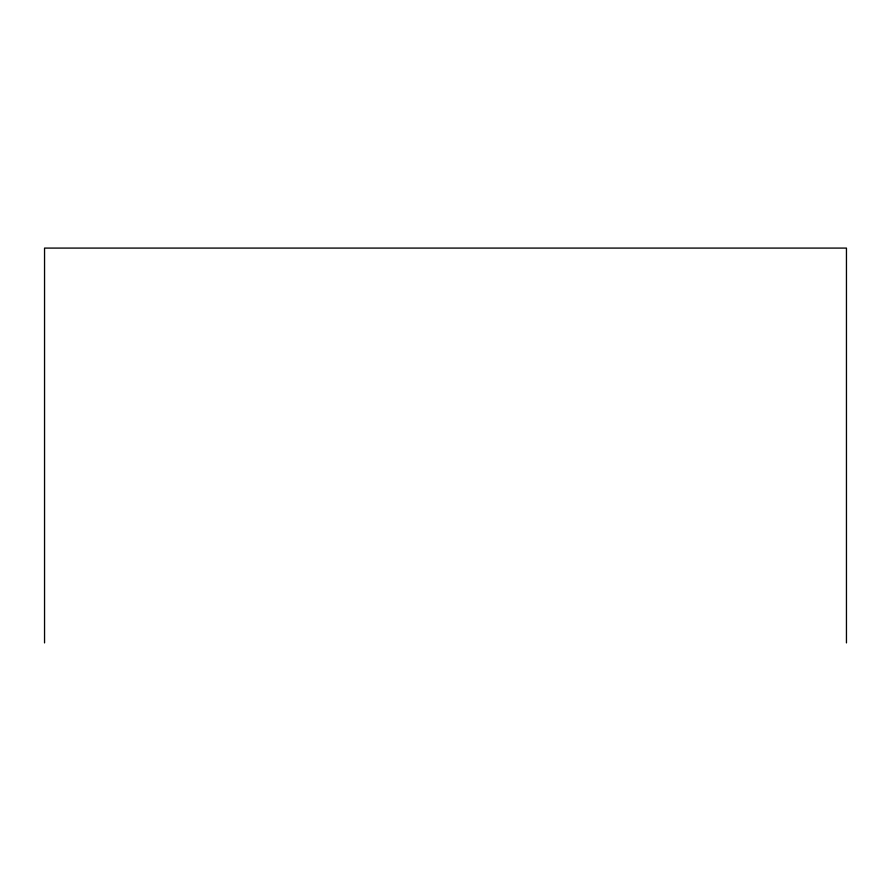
<?xml version="1.0" encoding="UTF-8"?>
<svg xmlns="http://www.w3.org/2000/svg" width="891" height="891" viewBox="0 0 891 891"><rect width="100%" height="100%" fill="white"/><g stroke="black" fill="none" stroke-linecap="round" stroke-linejoin="round"><path stroke-width="1.34" d="M846.45 642.912L846.45 248.088L44.55 248.088L44.55 642.912"/></g></svg>
